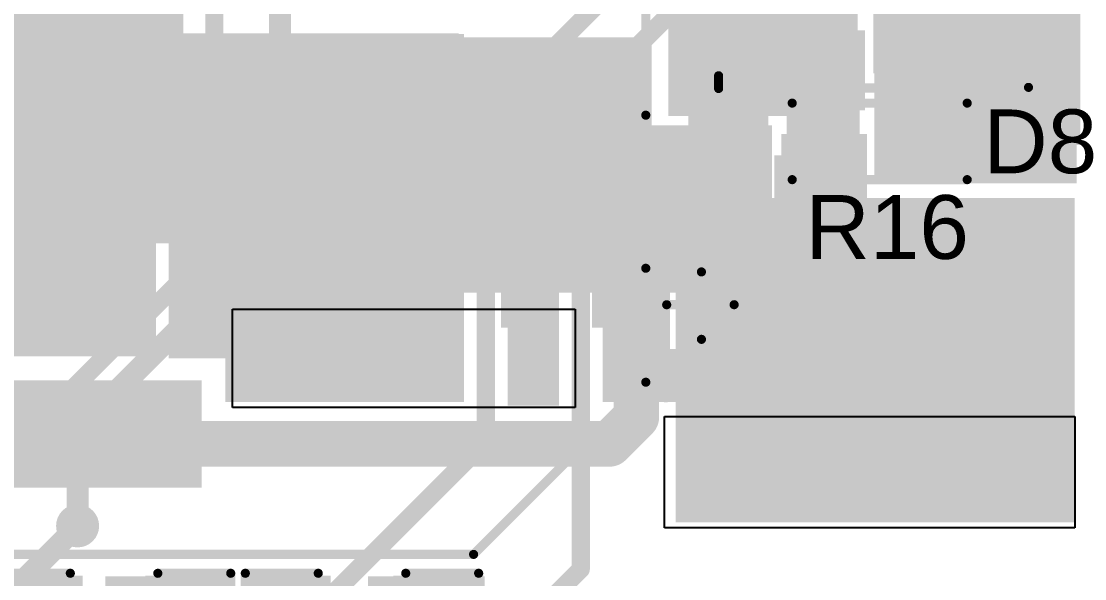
# Model space of a CAD drawing. Header units: millimetres. Extents: x -1.41 to 1.41, y -0.13 to 2.68.
# Drawn here: x 0.469 to 1.052, y 0.993 to 1.299 of the extents above; entities that cross this region are included whole.
import ezdxf

# ---------------------------------------------------------------- set-up
doc = ezdxf.new("R2010")
doc.units = ezdxf.units.MM
doc.header["$MEASUREMENT"] = 0
for name, color, linetype in [('BottomLayer', 5, 'Continuous'), ('BottomPaste', 16, 'Continuous'), ('BottomSolder', 6, 'Continuous'), ('Mechanical2', 216, 'Continuous'), ('TopLayer', 1, 'Continuous'), ('TopOverlay', 2, 'Continuous'), ('TopPaste', 8, 'Continuous'), ('TopSolder', 216, 'Continuous'), ('ViaHoleLayer', 16, 'Continuous')]:
    doc.layers.add(name, color=color, linetype=linetype)
doc.styles.add('Arial', font='', dxfattribs={"height": 0.2})
doc.styles.get('Arial').set_extended_font_data('Arial')

# ---------------------------------------------------------------- blocks, each defined once
blk = doc.blocks.new('RES0603_B_33')
at = {"layer": 'BottomLayer'}
for points in [[(-0.045, -0.0175), (-0.045, 0.0175), (-0.015, 0.0175), (-0.015, -0.0175)], [(0.015, -0.0175), (0.015, 0.0175), (0.045, 0.0175), (0.045, -0.0175)]]:
    blk.add_hatch(color=5, dxfattribs=at).paths.add_polyline_path(points)
at = {"layer": 'BottomPaste'}
for points in [[(-0.045, -0.0175), (-0.045, 0.0175), (-0.015, 0.0175), (-0.015, -0.0175)], [(0.015, -0.0175), (0.015, 0.0175), (0.045, 0.0175), (0.045, -0.0175)]]:
    blk.add_hatch(color=16, dxfattribs=at).paths.add_polyline_path(points)
at = {"layer": 'BottomSolder'}
for points in [[(-0.049, -0.0215), (-0.049, 0.0215), (-0.011, 0.0215), (-0.011, -0.0215)], [(0.011, -0.0215), (0.011, 0.0215), (0.049, 0.0215), (0.049, -0.0215)]]:
    blk.add_hatch(color=6, dxfattribs=at).paths.add_polyline_path(points)
blk = doc.blocks.new('RES0603_34')
at = {"layer": 'TopLayer'}
for points in [[(-0.015, 0.0175), (-0.015, -0.0175), (-0.045, -0.0175), (-0.045, 0.0175)], [(0.045, 0.0175), (0.045, -0.0175), (0.015, -0.0175), (0.015, 0.0175)]]:
    blk.add_hatch(color=1, dxfattribs=at).paths.add_polyline_path(points)
at = {"layer": 'TopPaste'}
for points in [[(-0.015, 0.0175), (-0.015, -0.0175), (-0.045, -0.0175), (-0.045, 0.0175)], [(0.045, 0.0175), (0.045, -0.0175), (0.015, -0.0175), (0.015, 0.0175)]]:
    blk.add_hatch(color=8, dxfattribs=at).paths.add_polyline_path(points)
at = {"layer": 'TopSolder'}
for points in [[(-0.011, 0.0215), (-0.011, -0.0215), (-0.049, -0.0215), (-0.049, 0.0215)], [(0.049, 0.0215), (0.049, -0.0215), (0.011, -0.0215), (0.011, 0.0215)]]:
    blk.add_hatch(color=216, dxfattribs=at).paths.add_polyline_path(points)
at = {"layer": 'TopOverlay', "const_width": 0.005}
for points in [[(-0.048, 0.021), (0.048, 0.021)], [(-0.048, -0.021), (-0.048, 0.021)], [(0.048, -0.021), (0.048, 0.021)], [(-0.048, -0.021), (0.048, -0.021)]]:
    blk.add_lwpolyline(points, dxfattribs=at)
at = {"layer": 'TopOverlay', "const_width": 0.0025}
for points in [[(-0.04925, 0.021, 1), (-0.04675, 0.021, 1)], [(-0.04925, 0.021, 1), (-0.04675, 0.021, 1)], [(0.04675, 0.021, 1), (0.04925, 0.021, 1)], [(0.04675, 0.021, 1), (0.04925, 0.021, 1)], [(-0.04925, -0.021, 1), (-0.04675, -0.021, 1)], [(-0.04925, -0.021, 1), (-0.04675, -0.021, 1)], [(0.04675, -0.021, 1), (0.04925, -0.021, 1)], [(0.04675, -0.021, 1), (0.04925, -0.021, 1)]]:
    blk.add_lwpolyline(points, format="xyb", close=True, dxfattribs=at)
blk = doc.blocks.new('AO4882_MS_B_39')
at = {"layer": 'BottomLayer'}
for points in [[(-0.14567, 0.08681), (-0.05906, 0.08681), (-0.05906, 0.06319), (-0.14567, 0.06319)], [(0.05906, 0.08681), (0.14567, 0.08681), (0.14567, 0.06319), (0.05906, 0.06319)], [(-0.14567, 0.03681), (-0.05906, 0.03681), (-0.05906, 0.01319), (-0.14567, 0.01319)], [(0.05906, 0.03681), (0.14567, 0.03681), (0.14567, 0.01319), (0.05906, 0.01319)], [(-0.14567, -0.01319), (-0.05906, -0.01319), (-0.05906, -0.03681), (-0.14567, -0.03681)], [(0.05906, -0.01319), (0.14567, -0.01319), (0.14567, -0.03681), (0.05906, -0.03681)], [(-0.14567, -0.06319), (-0.05906, -0.06319), (-0.05906, -0.08681), (-0.14567, -0.08681)], [(0.05906, -0.06319), (0.14567, -0.06319), (0.14567, -0.08681), (0.05906, -0.08681)]]:
    blk.add_hatch(color=5, dxfattribs=at).paths.add_polyline_path(points)
at = {"layer": 'BottomPaste'}
for points in [[(-0.14567, 0.08681), (-0.05906, 0.08681), (-0.05906, 0.06319), (-0.14567, 0.06319)], [(0.05906, 0.08681), (0.14567, 0.08681), (0.14567, 0.06319), (0.05906, 0.06319)], [(-0.14567, 0.03681), (-0.05906, 0.03681), (-0.05906, 0.01319), (-0.14567, 0.01319)], [(0.05906, 0.03681), (0.14567, 0.03681), (0.14567, 0.01319), (0.05906, 0.01319)], [(-0.14567, -0.01319), (-0.05906, -0.01319), (-0.05906, -0.03681), (-0.14567, -0.03681)], [(0.05906, -0.01319), (0.14567, -0.01319), (0.14567, -0.03681), (0.05906, -0.03681)], [(-0.14567, -0.06319), (-0.05906, -0.06319), (-0.05906, -0.08681), (-0.14567, -0.08681)], [(0.05906, -0.06319), (0.14567, -0.06319), (0.14567, -0.08681), (0.05906, -0.08681)]]:
    blk.add_hatch(color=16, dxfattribs=at).paths.add_polyline_path(points)
at = {"layer": 'BottomSolder'}
for points in [[(-0.14967, 0.09081), (-0.05506, 0.09081), (-0.05506, 0.05919), (-0.14967, 0.05919)], [(0.05506, 0.09081), (0.14967, 0.09081), (0.14967, 0.05919), (0.05506, 0.05919)], [(-0.14967, 0.04081), (-0.05506, 0.04081), (-0.05506, 0.00919), (-0.14967, 0.00919)], [(0.05506, 0.04081), (0.14967, 0.04081), (0.14967, 0.00919), (0.05506, 0.00919)], [(-0.14967, -0.00919), (-0.05506, -0.00919), (-0.05506, -0.04081), (-0.14967, -0.04081)], [(0.05506, -0.00919), (0.14967, -0.00919), (0.14967, -0.04081), (0.05506, -0.04081)], [(-0.14967, -0.05919), (-0.05506, -0.05919), (-0.05506, -0.09081), (-0.14967, -0.09081)], [(0.05506, -0.05919), (0.14967, -0.05919), (0.14967, -0.09081), (0.05506, -0.09081)]]:
    blk.add_hatch(color=6, dxfattribs=at).paths.add_polyline_path(points)
blk = doc.blocks.new('CRS01_TE85L_Q_M__B_45')
at = {"layer": 'BottomLayer'}
for points in [[(-0.07874, 0.02362), (-0.0315, 0.02362), (-0.0315, -0.02362), (-0.07874, -0.02362)], [(0.0315, 0.02362), (0.07874, 0.02362), (0.07874, -0.02362), (0.0315, -0.02362)]]:
    blk.add_hatch(color=5, dxfattribs=at).paths.add_polyline_path(points)
at = {"layer": 'BottomPaste'}
for points in [[(-0.07874, 0.02362), (-0.0315, 0.02362), (-0.0315, -0.02362), (-0.07874, -0.02362)], [(0.0315, 0.02362), (0.07874, 0.02362), (0.07874, -0.02362), (0.0315, -0.02362)]]:
    blk.add_hatch(color=16, dxfattribs=at).paths.add_polyline_path(points)
at = {"layer": 'BottomSolder'}
for points in [[(-0.08274, 0.02762), (-0.0275, 0.02762), (-0.0275, -0.02762), (-0.08274, -0.02762)], [(0.0275, 0.02762), (0.08274, 0.02762), (0.08274, -0.02762), (0.0275, -0.02762)]]:
    blk.add_hatch(color=6, dxfattribs=at).paths.add_polyline_path(points)
blk = doc.blocks.new('CRS01_TE85L_Q_M__B_47')
at = {"layer": 'BottomLayer'}
for points in [[(-0.07874, 0.02362), (-0.0315, 0.02362), (-0.0315, -0.02362), (-0.07874, -0.02362)], [(0.0315, 0.02362), (0.07874, 0.02362), (0.07874, -0.02362), (0.0315, -0.02362)]]:
    blk.add_hatch(color=5, dxfattribs=at).paths.add_polyline_path(points)
at = {"layer": 'BottomPaste'}
for points in [[(-0.07874, 0.02362), (-0.0315, 0.02362), (-0.0315, -0.02362), (-0.07874, -0.02362)], [(0.0315, 0.02362), (0.07874, 0.02362), (0.07874, -0.02362), (0.0315, -0.02362)]]:
    blk.add_hatch(color=16, dxfattribs=at).paths.add_polyline_path(points)
at = {"layer": 'BottomSolder'}
for points in [[(-0.08274, 0.02762), (-0.0275, 0.02762), (-0.0275, -0.02762), (-0.08274, -0.02762)], [(0.0275, 0.02762), (0.08274, 0.02762), (0.08274, -0.02762), (0.0275, -0.02762)]]:
    blk.add_hatch(color=6, dxfattribs=at).paths.add_polyline_path(points)
blk = doc.blocks.new('CRS01_TE85L_Q_M__48')
at = {"layer": 'TopLayer'}
for points in [[(-0.07874, 0.02362), (-0.0315, 0.02362), (-0.0315, -0.02362), (-0.07874, -0.02362)], [(0.0315, 0.02362), (0.07874, 0.02362), (0.07874, -0.02362), (0.0315, -0.02362)]]:
    blk.add_hatch(color=1, dxfattribs=at).paths.add_polyline_path(points)
at = {"layer": 'TopOverlay'}
for points in [[(-0.11561, -0.038), (-0.08061, -0.038), (-0.08061, 0.038), (-0.11561, 0.038)], [(-0.08561, 0.025), (-0.058, 0.025), (-0.058, 0.03638), (-0.08561, 0.03638)], [(-0.08561, -0.03638), (-0.058, -0.03638), (-0.058, -0.025), (-0.08561, -0.025)]]:
    blk.add_hatch(color=2, dxfattribs=at).paths.add_polyline_path(points)
at = {"layer": 'TopPaste'}
for points in [[(-0.07874, 0.02362), (-0.0315, 0.02362), (-0.0315, -0.02362), (-0.07874, -0.02362)], [(0.0315, 0.02362), (0.07874, 0.02362), (0.07874, -0.02362), (0.0315, -0.02362)]]:
    blk.add_hatch(color=8, dxfattribs=at).paths.add_polyline_path(points)
at = {"layer": 'TopSolder'}
for points in [[(-0.08274, 0.02762), (-0.0275, 0.02762), (-0.0275, -0.02762), (-0.08274, -0.02762)], [(0.0275, 0.02762), (0.08274, 0.02762), (0.08274, -0.02762), (0.0275, -0.02762)]]:
    blk.add_hatch(color=216, dxfattribs=at).paths.add_polyline_path(points)
at = {"layer": 'TopOverlay', "const_width": 0.005}
for points in [[(0.05739, 0.036), (-0.11261, 0.03538)], [(0.05739, 0.036), (0.05739, 0.029)], [(0.05739, -0.029), (0.05739, -0.036)], [(0.05739, -0.036), (-0.11261, -0.03538)]]:
    blk.add_lwpolyline(points, dxfattribs=at)
at = {"layer": 'TopOverlay', "const_width": 0.0025}
for points in [[(-0.11386, 0.03538, 1), (-0.11136, 0.03538, 1)], [(0.05614, 0.036, 1), (0.05864, 0.036, 1)], [(0.05614, 0.036, 1), (0.05864, 0.036, 1)], [(0.05614, 0.029, 1), (0.05864, 0.029, 1)], [(0.05614, -0.029, 1), (0.05864, -0.029, 1)], [(-0.11386, -0.03538, 1), (-0.11136, -0.03538, 1)], [(0.05614, -0.036, 1), (0.05864, -0.036, 1)], [(0.05614, -0.036, 1), (0.05864, -0.036, 1)]]:
    blk.add_lwpolyline(points, format="xyb", close=True, dxfattribs=at)
blk = doc.blocks.new('CAP0805_59')
at = {"layer": 'TopLayer'}
for points in [[(-0.06, 0.03), (-0.02, 0.03), (-0.02, -0.03), (-0.06, -0.03)], [(0.02, 0.03), (0.06, 0.03), (0.06, -0.03), (0.02, -0.03)]]:
    blk.add_hatch(color=1, dxfattribs=at).paths.add_polyline_path(points)
at = {"layer": 'TopPaste'}
for points in [[(-0.06, 0.03), (-0.02, 0.03), (-0.02, -0.03), (-0.06, -0.03)], [(0.02, 0.03), (0.06, 0.03), (0.06, -0.03), (0.02, -0.03)]]:
    blk.add_hatch(color=8, dxfattribs=at).paths.add_polyline_path(points)
at = {"layer": 'TopSolder'}
for points in [[(-0.06276, 0.03276), (-0.01724, 0.03276), (-0.01724, -0.03276), (-0.06276, -0.03276)], [(0.01724, 0.03276), (0.06276, 0.03276), (0.06276, -0.03276), (0.01724, -0.03276)]]:
    blk.add_hatch(color=216, dxfattribs=at).paths.add_polyline_path(points)
at = {"layer": 'TopOverlay', "const_width": 0.005}
for points in [[(-0.064, -0.034), (-0.064, 0.034)], [(-0.064, 0.034), (-0.024, 0.034)], [(0.024, 0.034), (0.064, 0.034)], [(0.064, -0.034), (0.064, 0.034)], [(-0.064, -0.034), (-0.024, -0.034)], [(0.024, -0.034), (0.064, -0.034)]]:
    blk.add_lwpolyline(points, dxfattribs=at)
at = {"layer": 'TopOverlay', "const_width": 0.0025}
for points in [[(-0.06525, 0.034, 1), (-0.06275, 0.034, 1)], [(-0.06525, 0.034, 1), (-0.06275, 0.034, 1)], [(-0.02525, 0.034, 1), (-0.02275, 0.034, 1)], [(0.02275, 0.034, 1), (0.02525, 0.034, 1)], [(0.06275, 0.034, 1), (0.06525, 0.034, 1)], [(0.06275, 0.034, 1), (0.06525, 0.034, 1)], [(-0.06525, -0.034, 1), (-0.06275, -0.034, 1)], [(-0.06525, -0.034, 1), (-0.06275, -0.034, 1)], [(-0.02525, -0.034, 1), (-0.02275, -0.034, 1)], [(0.02275, -0.034, 1), (0.02525, -0.034, 1)], [(0.06275, -0.034, 1), (0.06525, -0.034, 1)], [(0.06275, -0.034, 1), (0.06525, -0.034, 1)]]:
    blk.add_lwpolyline(points, format="xyb", close=True, dxfattribs=at)
blk = doc.blocks.new('CAP0805_62')
at = {"layer": 'TopLayer'}
for points in [[(-0.06, 0.03), (-0.02, 0.03), (-0.02, -0.03), (-0.06, -0.03)], [(0.02, 0.03), (0.06, 0.03), (0.06, -0.03), (0.02, -0.03)]]:
    blk.add_hatch(color=1, dxfattribs=at).paths.add_polyline_path(points)
at = {"layer": 'TopPaste'}
for points in [[(-0.06, 0.03), (-0.02, 0.03), (-0.02, -0.03), (-0.06, -0.03)], [(0.02, 0.03), (0.06, 0.03), (0.06, -0.03), (0.02, -0.03)]]:
    blk.add_hatch(color=8, dxfattribs=at).paths.add_polyline_path(points)
at = {"layer": 'TopSolder'}
for points in [[(-0.06276, 0.03276), (-0.01724, 0.03276), (-0.01724, -0.03276), (-0.06276, -0.03276)], [(0.01724, 0.03276), (0.06276, 0.03276), (0.06276, -0.03276), (0.01724, -0.03276)]]:
    blk.add_hatch(color=216, dxfattribs=at).paths.add_polyline_path(points)
at = {"layer": 'TopOverlay', "const_width": 0.005}
for points in [[(-0.064, 0.034), (-0.064, -0.034)], [(-0.024, 0.034), (-0.064, 0.034)], [(0.064, 0.034), (0.024, 0.034)], [(0.064, 0.034), (0.064, -0.034)], [(-0.024, -0.034), (-0.064, -0.034)], [(0.064, -0.034), (0.024, -0.034)]]:
    blk.add_lwpolyline(points, dxfattribs=at)
at = {"layer": 'TopOverlay', "const_width": 0.0025}
for points in [[(-0.06525, 0.034, 1), (-0.06275, 0.034, 1)], [(-0.06525, 0.034, 1), (-0.06275, 0.034, 1)], [(-0.02525, 0.034, 1), (-0.02275, 0.034, 1)], [(0.02275, 0.034, 1), (0.02525, 0.034, 1)], [(0.06275, 0.034, 1), (0.06525, 0.034, 1)], [(0.06275, 0.034, 1), (0.06525, 0.034, 1)], [(-0.06525, -0.034, 1), (-0.06275, -0.034, 1)], [(-0.06525, -0.034, 1), (-0.06275, -0.034, 1)], [(-0.02525, -0.034, 1), (-0.02275, -0.034, 1)], [(0.02275, -0.034, 1), (0.02525, -0.034, 1)], [(0.06275, -0.034, 1), (0.06525, -0.034, 1)], [(0.06275, -0.034, 1), (0.06525, -0.034, 1)]]:
    blk.add_lwpolyline(points, format="xyb", close=True, dxfattribs=at)
blk = doc.blocks.new('VKME1451J221MV_95')
at = {"layer": 'TopLayer'}
for points in [[(-0.08858, -0.03248), (-0.26574, -0.03248), (-0.26574, 0.03248), (-0.08858, 0.03248)], [(0.26574, -0.03248), (0.08858, -0.03248), (0.08858, 0.03248), (0.26574, 0.03248)]]:
    blk.add_hatch(color=1, dxfattribs=at).paths.add_polyline_path(points)
at = {"layer": 'TopPaste'}
for points in [[(-0.08858, -0.03248), (-0.26574, -0.03248), (-0.26574, 0.03248), (-0.08858, 0.03248)], [(0.26574, -0.03248), (0.08858, -0.03248), (0.08858, 0.03248), (0.26574, 0.03248)]]:
    blk.add_hatch(color=8, dxfattribs=at).paths.add_polyline_path(points)
at = {"layer": 'TopSolder'}
for points in [[(-0.08458, -0.03648), (-0.26974, -0.03648), (-0.26974, 0.03648), (-0.08458, 0.03648)], [(0.26974, -0.03648), (0.08458, -0.03648), (0.08458, 0.03648), (0.26974, 0.03648)]]:
    blk.add_hatch(color=216, dxfattribs=at).paths.add_polyline_path(points)
at = {"layer": 'TopOverlay', "const_width": 0.005}
for points in [[(0.20056, 0.042), (0.20056, 0.10453)], [(0.20056, -0.10453), (0.20056, -0.042)], [(0.23109, -0.081), (0.23109, -0.044)], [(0.21202, -0.062), (0.24902, -0.062)], [(0.10609, -0.199), (0.20056, -0.10453)], [(-0.20126, -0.199), (0.10609, -0.199)]]:
    blk.add_lwpolyline(points, dxfattribs=at)
at = {"layer": 'TopOverlay', "const_width": 0.0025}
for points in [[(0.19931, 0.042, 1), (0.20181, 0.042, 1)], [(0.19931, -0.042, 1), (0.20181, -0.042, 1)], [(0.22984, -0.044, 1), (0.23234, -0.044, 1)], [(0.21077, -0.062, 1), (0.21327, -0.062, 1)], [(0.24777, -0.062, 1), (0.25027, -0.062, 1)], [(0.22984, -0.081, 1), (0.23234, -0.081, 1)], [(0.19931, -0.10453, 1), (0.20181, -0.10453, 1)], [(0.19931, -0.10453, 1), (0.20181, -0.10453, 1)], [(0.10484, -0.199, 1), (0.10734, -0.199, 1)], [(0.10484, -0.199, 1), (0.10734, -0.199, 1)]]:
    blk.add_lwpolyline(points, format="xyb", close=True, dxfattribs=at)

msp = doc.modelspace()

# ---------------------------------------------------------------- hatches: boundary and pattern name
at = {"layer": 'BottomLayer'}
for points in [[(0.967, 1.231), (1.05002, 1.231), (1.05002, 1.328), (0.967, 1.328)], [(0.41, 1.115), (0.543, 1.115), (0.543, 1.29237), (0.41, 1.29237)], [(0.55, 1.114), (0.709, 1.114), (0.709, 1.29237), (0.55, 1.29237)], [(0.581, 1.09), (0.712, 1.09), (0.712, 1.292), (0.581, 1.292)], [(0.932, 1.25), (0.932, 1.294), (0.835, 1.294), (0.835, 1.25)], [(0.835, 1.12643), (0.879, 1.12643), (0.879, 1.288), (0.835, 1.288)], [(0.736, 1.088), (0.764, 1.088), (0.764, 1.241), (0.736, 1.241)], [(0.788, 1.09), (0.825, 1.09), (0.825, 1.241), (0.788, 1.241)], [(0.886, 1.09), (0.933, 1.09), (0.933, 1.237), (0.886, 1.237)], [(0.933, 1.09), (0.933, 1.119), (0.795, 1.119), (0.795, 1.09)], [(0.944, 1.07), (1.047, 1.07), (1.047, 1.119), (0.944, 1.119)], [(0.295, 1.043), (0.568, 1.043), (0.568, 1.10179), (0.295, 1.10179)]]:
    msp.add_hatch(color=5, dxfattribs=at).paths.add_polyline_path(points)
h = msp.add_hatch(color=5, dxfattribs=at)
edge = h.paths.add_edge_path()
edge.add_arc((1.03402, 1.287), 0.01181, 0, 360)
h = msp.add_hatch(color=5, dxfattribs=at)
edge = h.paths.add_edge_path()
edge.add_arc((0.891, 1.268), 0.01181, 0, 360)
h = msp.add_hatch(color=5, dxfattribs=at)
edge = h.paths.add_edge_path()
edge.add_arc((0.916, 1.268), 0.01181, 0, 360)
h = msp.add_hatch(color=5, dxfattribs=at)
edge = h.paths.add_edge_path()
edge.add_arc((1.03402, 1.262), 0.01181, 0, 360)
h = msp.add_hatch(color=5, dxfattribs=at)
edge = h.paths.add_edge_path()
edge.add_arc((0.59774, 1.12866), 0.01181, 0, 360)
h = msp.add_hatch(color=5, dxfattribs=at)
edge = h.paths.add_edge_path()
edge.add_arc((0.62274, 1.12866), 0.01181, 0, 360)
h = msp.add_hatch(color=5, dxfattribs=at)
edge = h.paths.add_edge_path()
edge.add_arc((0.64774, 1.12866), 0.01181, 0, 360)
h = msp.add_hatch(color=5, dxfattribs=at)
edge = h.paths.add_edge_path()
edge.add_arc((0.67274, 1.12866), 0.01181, 0, 360)
h = msp.add_hatch(color=5, dxfattribs=at)
edge = h.paths.add_edge_path()
edge.add_arc((0.69774, 1.12866), 0.01181, 0, 360)
h = msp.add_hatch(color=5, dxfattribs=at)
edge = h.paths.add_edge_path()
edge.add_arc((0.751, 1.12866), 0.01181, 0, 360)
h = msp.add_hatch(color=5, dxfattribs=at)
edge = h.paths.add_edge_path()
edge.add_arc((0.59774, 1.102), 0.01181, 0, 360)
h = msp.add_hatch(color=5, dxfattribs=at)
edge = h.paths.add_edge_path()
edge.add_arc((0.62274, 1.102), 0.01181, 0, 360)
h = msp.add_hatch(color=5, dxfattribs=at)
edge = h.paths.add_edge_path()
edge.add_arc((0.648, 1.102), 0.01181, 0, 360)
h = msp.add_hatch(color=5, dxfattribs=at)
edge = h.paths.add_edge_path()
edge.add_arc((0.67274, 1.102), 0.01181, 0, 360)
h = msp.add_hatch(color=5, dxfattribs=at)
edge = h.paths.add_edge_path()
edge.add_arc((0.69774, 1.102), 0.01181, 0, 360)
h = msp.add_hatch(color=5, dxfattribs=at)
edge = h.paths.add_edge_path()
edge.add_arc((0.751, 1.102), 0.01181, 0, 360)
h = msp.add_hatch(color=5, dxfattribs=at)
edge = h.paths.add_edge_path()
edge.add_arc((0.8065, 1.102), 0.01181, 0, 360)
h = msp.add_hatch(color=5, dxfattribs=at)
edge = h.paths.add_edge_path()
edge.add_arc((0.953, 1.097), 0.01181, 0, 360)
h = msp.add_hatch(color=5, dxfattribs=at)
edge = h.paths.add_edge_path()
edge.add_arc((0.98, 1.097), 0.01181, 0, 360)
h = msp.add_hatch(color=5, dxfattribs=at)
edge = h.paths.add_edge_path()
edge.add_arc((1.007, 1.097), 0.01181, 0, 360)
h = msp.add_hatch(color=5, dxfattribs=at)
edge = h.paths.add_edge_path()
edge.add_arc((1.034, 1.097), 0.01181, 0, 360)
h = msp.add_hatch(color=5, dxfattribs=at)
edge = h.paths.add_edge_path()
edge.add_arc((0.845, 1.07), 0.01181, 0, 360)
h = msp.add_hatch(color=5, dxfattribs=at)
edge = h.paths.add_edge_path()
edge.add_arc((0.872, 1.07), 0.01181, 0, 360)
h = msp.add_hatch(color=5, dxfattribs=at)
edge = h.paths.add_edge_path()
edge.add_arc((0.899, 1.07), 0.01181, 0, 360)
h = msp.add_hatch(color=5, dxfattribs=at)
edge = h.paths.add_edge_path()
edge.add_arc((0.926, 1.07), 0.01181, 0, 360)
h = msp.add_hatch(color=5, dxfattribs=at)
edge = h.paths.add_edge_path()
edge.add_arc((0.953, 1.07), 0.01181, 0, 360)
h = msp.add_hatch(color=5, dxfattribs=at)
edge = h.paths.add_edge_path()
edge.add_arc((0.98, 1.07), 0.01181, 0, 360)
h = msp.add_hatch(color=5, dxfattribs=at)
edge = h.paths.add_edge_path()
edge.add_arc((1.007, 1.07), 0.01181, 0, 360)
h = msp.add_hatch(color=5, dxfattribs=at)
edge = h.paths.add_edge_path()
edge.add_arc((1.034, 1.07), 0.01181, 0, 360)
h = msp.add_hatch(color=5, dxfattribs=at)
edge = h.paths.add_edge_path()
edge.add_arc((0.551, 1.067), 0.01181, 0, 360)
h = msp.add_hatch(color=5, dxfattribs=at)
edge = h.paths.add_edge_path()
edge.add_arc((0.845, 1.043), 0.01181, 0, 360)
h = msp.add_hatch(color=5, dxfattribs=at)
edge = h.paths.add_edge_path()
edge.add_arc((0.872, 1.043), 0.01181, 0, 360)
h = msp.add_hatch(color=5, dxfattribs=at)
edge = h.paths.add_edge_path()
edge.add_arc((0.899, 1.043), 0.01181, 0, 360)
h = msp.add_hatch(color=5, dxfattribs=at)
edge = h.paths.add_edge_path()
edge.add_arc((0.926, 1.043), 0.01181, 0, 360)
h = msp.add_hatch(color=5, dxfattribs=at)
edge = h.paths.add_edge_path()
edge.add_arc((0.953, 1.043), 0.01181, 0, 360)
h = msp.add_hatch(color=5, dxfattribs=at)
edge = h.paths.add_edge_path()
edge.add_arc((0.98, 1.043), 0.01181, 0, 360)
h = msp.add_hatch(color=5, dxfattribs=at)
edge = h.paths.add_edge_path()
edge.add_arc((1.007, 1.043), 0.01181, 0, 360)
h = msp.add_hatch(color=5, dxfattribs=at)
edge = h.paths.add_edge_path()
edge.add_arc((1.034, 1.043), 0.01181, 0, 360)
h = msp.add_hatch(color=5, dxfattribs=at)
edge = h.paths.add_edge_path()
edge.add_arc((0.5, 1.022), 0.01181, 0, 360)
at = {"layer": 'BottomSolder'}
h = msp.add_hatch(color=6, dxfattribs=at)
edge = h.paths.add_edge_path()
edge.add_arc((1.03402, 1.287), 0.00591, 0, 360)
h = msp.add_hatch(color=6, dxfattribs=at)
edge = h.paths.add_edge_path()
edge.add_arc((0.891, 1.268), 0.00591, 0, 360)
h = msp.add_hatch(color=6, dxfattribs=at)
edge = h.paths.add_edge_path()
edge.add_arc((0.916, 1.268), 0.00591, 0, 360)
h = msp.add_hatch(color=6, dxfattribs=at)
edge = h.paths.add_edge_path()
edge.add_arc((1.03402, 1.262), 0.00591, 0, 360)
h = msp.add_hatch(color=6, dxfattribs=at)
edge = h.paths.add_edge_path()
edge.add_arc((0.59774, 1.12866), 0.00591, 0, 360)
h = msp.add_hatch(color=6, dxfattribs=at)
edge = h.paths.add_edge_path()
edge.add_arc((0.62274, 1.12866), 0.00591, 0, 360)
h = msp.add_hatch(color=6, dxfattribs=at)
edge = h.paths.add_edge_path()
edge.add_arc((0.64774, 1.12866), 0.00591, 0, 360)
h = msp.add_hatch(color=6, dxfattribs=at)
edge = h.paths.add_edge_path()
edge.add_arc((0.67274, 1.12866), 0.00591, 0, 360)
h = msp.add_hatch(color=6, dxfattribs=at)
edge = h.paths.add_edge_path()
edge.add_arc((0.69774, 1.12866), 0.00591, 0, 360)
h = msp.add_hatch(color=6, dxfattribs=at)
edge = h.paths.add_edge_path()
edge.add_arc((0.751, 1.12866), 0.00591, 0, 360)
h = msp.add_hatch(color=6, dxfattribs=at)
edge = h.paths.add_edge_path()
edge.add_arc((0.59774, 1.102), 0.00591, 0, 360)
h = msp.add_hatch(color=6, dxfattribs=at)
edge = h.paths.add_edge_path()
edge.add_arc((0.62274, 1.102), 0.00591, 0, 360)
h = msp.add_hatch(color=6, dxfattribs=at)
edge = h.paths.add_edge_path()
edge.add_arc((0.648, 1.102), 0.00591, 0, 360)
h = msp.add_hatch(color=6, dxfattribs=at)
edge = h.paths.add_edge_path()
edge.add_arc((0.67274, 1.102), 0.00591, 0, 360)
h = msp.add_hatch(color=6, dxfattribs=at)
edge = h.paths.add_edge_path()
edge.add_arc((0.69774, 1.102), 0.00591, 0, 360)
h = msp.add_hatch(color=6, dxfattribs=at)
edge = h.paths.add_edge_path()
edge.add_arc((0.751, 1.102), 0.00591, 0, 360)
h = msp.add_hatch(color=6, dxfattribs=at)
edge = h.paths.add_edge_path()
edge.add_arc((0.8065, 1.102), 0.00591, 0, 360)
h = msp.add_hatch(color=6, dxfattribs=at)
edge = h.paths.add_edge_path()
edge.add_arc((0.953, 1.097), 0.00591, 0, 360)
h = msp.add_hatch(color=6, dxfattribs=at)
edge = h.paths.add_edge_path()
edge.add_arc((0.98, 1.097), 0.00591, 0, 360)
h = msp.add_hatch(color=6, dxfattribs=at)
edge = h.paths.add_edge_path()
edge.add_arc((1.007, 1.097), 0.00591, 0, 360)
h = msp.add_hatch(color=6, dxfattribs=at)
edge = h.paths.add_edge_path()
edge.add_arc((1.034, 1.097), 0.00591, 0, 360)
h = msp.add_hatch(color=6, dxfattribs=at)
edge = h.paths.add_edge_path()
edge.add_arc((0.845, 1.07), 0.00591, 0, 360)
h = msp.add_hatch(color=6, dxfattribs=at)
edge = h.paths.add_edge_path()
edge.add_arc((0.872, 1.07), 0.00591, 0, 360)
h = msp.add_hatch(color=6, dxfattribs=at)
edge = h.paths.add_edge_path()
edge.add_arc((0.899, 1.07), 0.00591, 0, 360)
h = msp.add_hatch(color=6, dxfattribs=at)
edge = h.paths.add_edge_path()
edge.add_arc((0.926, 1.07), 0.00591, 0, 360)
h = msp.add_hatch(color=6, dxfattribs=at)
edge = h.paths.add_edge_path()
edge.add_arc((0.953, 1.07), 0.00591, 0, 360)
h = msp.add_hatch(color=6, dxfattribs=at)
edge = h.paths.add_edge_path()
edge.add_arc((0.98, 1.07), 0.00591, 0, 360)
h = msp.add_hatch(color=6, dxfattribs=at)
edge = h.paths.add_edge_path()
edge.add_arc((1.007, 1.07), 0.00591, 0, 360)
h = msp.add_hatch(color=6, dxfattribs=at)
edge = h.paths.add_edge_path()
edge.add_arc((1.034, 1.07), 0.00591, 0, 360)
h = msp.add_hatch(color=6, dxfattribs=at)
edge = h.paths.add_edge_path()
edge.add_arc((0.551, 1.067), 0.00591, 0, 360)
h = msp.add_hatch(color=6, dxfattribs=at)
edge = h.paths.add_edge_path()
edge.add_arc((0.845, 1.043), 0.00591, 0, 360)
h = msp.add_hatch(color=6, dxfattribs=at)
edge = h.paths.add_edge_path()
edge.add_arc((0.872, 1.043), 0.00591, 0, 360)
h = msp.add_hatch(color=6, dxfattribs=at)
edge = h.paths.add_edge_path()
edge.add_arc((0.899, 1.043), 0.00591, 0, 360)
h = msp.add_hatch(color=6, dxfattribs=at)
edge = h.paths.add_edge_path()
edge.add_arc((0.926, 1.043), 0.00591, 0, 360)
h = msp.add_hatch(color=6, dxfattribs=at)
edge = h.paths.add_edge_path()
edge.add_arc((0.953, 1.043), 0.00591, 0, 360)
h = msp.add_hatch(color=6, dxfattribs=at)
edge = h.paths.add_edge_path()
edge.add_arc((0.98, 1.043), 0.00591, 0, 360)
h = msp.add_hatch(color=6, dxfattribs=at)
edge = h.paths.add_edge_path()
edge.add_arc((1.007, 1.043), 0.00591, 0, 360)
h = msp.add_hatch(color=6, dxfattribs=at)
edge = h.paths.add_edge_path()
edge.add_arc((1.034, 1.043), 0.00591, 0, 360)
h = msp.add_hatch(color=6, dxfattribs=at)
edge = h.paths.add_edge_path()
edge.add_arc((0.5, 1.022), 0.00591, 0, 360)
at = {"layer": 'TopLayer'}
for points in [[(0.824, 1.326), (0.824, 1.247), (0.928, 1.247), (0.928, 1.326)], [(0.937, 1.21), (1.04802, 1.21), (1.04802, 1.326), (0.937, 1.326)], [(0.346, 1.177), (0.558, 1.177), (0.558, 1.312), (0.346, 1.312)], [(0.628, 1.29), (0.628, 1.23), (0.815, 1.23), (0.815, 1.29)], [(0.889, 1.21), (0.928, 1.21), (0.928, 1.27), (0.889, 1.27)], [(0.628, 1.15), (0.877, 1.15), (0.877, 1.24), (0.628, 1.24)], [(0.828, 1.024), (0.881, 1.024), (0.881, 1.24), (0.828, 1.24)], [(0.834, 1.202), (0.834, 1.024), (1.047, 1.024), (1.047, 1.202)], [(0.51529, 0.92637), (0.57929, 0.92637), (0.57929, 0.99437), (0.51529, 0.99437)], [(0.65929, 0.92637), (0.72329, 0.92637), (0.72329, 0.99437), (0.65929, 0.99437)]]:
    msp.add_hatch(color=1, dxfattribs=at).paths.add_polyline_path(points)
h = msp.add_hatch(color=1, dxfattribs=at)
edge = h.paths.add_edge_path()
edge.add_arc((1.03402, 1.287), 0.01181, 0, 360)
h = msp.add_hatch(color=1, dxfattribs=at)
edge = h.paths.add_edge_path()
edge.add_arc((0.891, 1.268), 0.01181, 0, 360)
h = msp.add_hatch(color=1, dxfattribs=at)
edge = h.paths.add_edge_path()
edge.add_arc((0.916, 1.268), 0.01181, 0, 360)
h = msp.add_hatch(color=1, dxfattribs=at)
edge = h.paths.add_edge_path()
edge.add_arc((1.03402, 1.262), 0.01181, 0, 360)
h = msp.add_hatch(color=1, dxfattribs=at)
edge = h.paths.add_edge_path()
edge.add_arc((0.59774, 1.12866), 0.01181, 0, 360)
h = msp.add_hatch(color=1, dxfattribs=at)
edge = h.paths.add_edge_path()
edge.add_arc((0.62274, 1.12866), 0.01181, 0, 360)
h = msp.add_hatch(color=1, dxfattribs=at)
edge = h.paths.add_edge_path()
edge.add_arc((0.64774, 1.12866), 0.01181, 0, 360)
h = msp.add_hatch(color=1, dxfattribs=at)
edge = h.paths.add_edge_path()
edge.add_arc((0.67274, 1.12866), 0.01181, 0, 360)
h = msp.add_hatch(color=1, dxfattribs=at)
edge = h.paths.add_edge_path()
edge.add_arc((0.69774, 1.12866), 0.01181, 0, 360)
h = msp.add_hatch(color=1, dxfattribs=at)
edge = h.paths.add_edge_path()
edge.add_arc((0.751, 1.12866), 0.01181, 0, 360)
h = msp.add_hatch(color=1, dxfattribs=at)
edge = h.paths.add_edge_path()
edge.add_arc((0.59774, 1.102), 0.01181, 0, 360)
h = msp.add_hatch(color=1, dxfattribs=at)
edge = h.paths.add_edge_path()
edge.add_arc((0.62274, 1.102), 0.01181, 0, 360)
h = msp.add_hatch(color=1, dxfattribs=at)
edge = h.paths.add_edge_path()
edge.add_arc((0.648, 1.102), 0.01181, 0, 360)
h = msp.add_hatch(color=1, dxfattribs=at)
edge = h.paths.add_edge_path()
edge.add_arc((0.67274, 1.102), 0.01181, 0, 360)
h = msp.add_hatch(color=1, dxfattribs=at)
edge = h.paths.add_edge_path()
edge.add_arc((0.69774, 1.102), 0.01181, 0, 360)
h = msp.add_hatch(color=1, dxfattribs=at)
edge = h.paths.add_edge_path()
edge.add_arc((0.751, 1.102), 0.01181, 0, 360)
h = msp.add_hatch(color=1, dxfattribs=at)
edge = h.paths.add_edge_path()
edge.add_arc((0.8065, 1.102), 0.01181, 0, 360)
h = msp.add_hatch(color=1, dxfattribs=at)
edge = h.paths.add_edge_path()
edge.add_arc((0.953, 1.097), 0.01181, 0, 360)
h = msp.add_hatch(color=1, dxfattribs=at)
edge = h.paths.add_edge_path()
edge.add_arc((0.98, 1.097), 0.01181, 0, 360)
h = msp.add_hatch(color=1, dxfattribs=at)
edge = h.paths.add_edge_path()
edge.add_arc((1.007, 1.097), 0.01181, 0, 360)
h = msp.add_hatch(color=1, dxfattribs=at)
edge = h.paths.add_edge_path()
edge.add_arc((1.034, 1.097), 0.01181, 0, 360)
h = msp.add_hatch(color=1, dxfattribs=at)
edge = h.paths.add_edge_path()
edge.add_arc((0.845, 1.07), 0.01181, 0, 360)
h = msp.add_hatch(color=1, dxfattribs=at)
edge = h.paths.add_edge_path()
edge.add_arc((0.872, 1.07), 0.01181, 0, 360)
h = msp.add_hatch(color=1, dxfattribs=at)
edge = h.paths.add_edge_path()
edge.add_arc((0.899, 1.07), 0.01181, 0, 360)
h = msp.add_hatch(color=1, dxfattribs=at)
edge = h.paths.add_edge_path()
edge.add_arc((0.926, 1.07), 0.01181, 0, 360)
h = msp.add_hatch(color=1, dxfattribs=at)
edge = h.paths.add_edge_path()
edge.add_arc((0.953, 1.07), 0.01181, 0, 360)
h = msp.add_hatch(color=1, dxfattribs=at)
edge = h.paths.add_edge_path()
edge.add_arc((0.98, 1.07), 0.01181, 0, 360)
h = msp.add_hatch(color=1, dxfattribs=at)
edge = h.paths.add_edge_path()
edge.add_arc((1.007, 1.07), 0.01181, 0, 360)
h = msp.add_hatch(color=1, dxfattribs=at)
edge = h.paths.add_edge_path()
edge.add_arc((1.034, 1.07), 0.01181, 0, 360)
h = msp.add_hatch(color=1, dxfattribs=at)
edge = h.paths.add_edge_path()
edge.add_arc((0.551, 1.067), 0.01181, 0, 360)
h = msp.add_hatch(color=1, dxfattribs=at)
edge = h.paths.add_edge_path()
edge.add_arc((0.845, 1.043), 0.01181, 0, 360)
h = msp.add_hatch(color=1, dxfattribs=at)
edge = h.paths.add_edge_path()
edge.add_arc((0.872, 1.043), 0.01181, 0, 360)
h = msp.add_hatch(color=1, dxfattribs=at)
edge = h.paths.add_edge_path()
edge.add_arc((0.899, 1.043), 0.01181, 0, 360)
h = msp.add_hatch(color=1, dxfattribs=at)
edge = h.paths.add_edge_path()
edge.add_arc((0.926, 1.043), 0.01181, 0, 360)
h = msp.add_hatch(color=1, dxfattribs=at)
edge = h.paths.add_edge_path()
edge.add_arc((0.953, 1.043), 0.01181, 0, 360)
h = msp.add_hatch(color=1, dxfattribs=at)
edge = h.paths.add_edge_path()
edge.add_arc((0.98, 1.043), 0.01181, 0, 360)
h = msp.add_hatch(color=1, dxfattribs=at)
edge = h.paths.add_edge_path()
edge.add_arc((1.007, 1.043), 0.01181, 0, 360)
h = msp.add_hatch(color=1, dxfattribs=at)
edge = h.paths.add_edge_path()
edge.add_arc((1.034, 1.043), 0.01181, 0, 360)
h = msp.add_hatch(color=1, dxfattribs=at)
edge = h.paths.add_edge_path()
edge.add_arc((0.5, 1.022), 0.01181, 0, 360)
at = {"layer": 'TopSolder'}
h = msp.add_hatch(color=216, dxfattribs=at)
edge = h.paths.add_edge_path()
edge.add_arc((1.03402, 1.287), 0.00591, 0, 360)
h = msp.add_hatch(color=216, dxfattribs=at)
edge = h.paths.add_edge_path()
edge.add_arc((0.891, 1.268), 0.00591, 0, 360)
h = msp.add_hatch(color=216, dxfattribs=at)
edge = h.paths.add_edge_path()
edge.add_arc((0.916, 1.268), 0.00591, 0, 360)
h = msp.add_hatch(color=216, dxfattribs=at)
edge = h.paths.add_edge_path()
edge.add_arc((1.03402, 1.262), 0.00591, 0, 360)
h = msp.add_hatch(color=216, dxfattribs=at)
edge = h.paths.add_edge_path()
edge.add_arc((0.59774, 1.12866), 0.00591, 0, 360)
h = msp.add_hatch(color=216, dxfattribs=at)
edge = h.paths.add_edge_path()
edge.add_arc((0.62274, 1.12866), 0.00591, 0, 360)
h = msp.add_hatch(color=216, dxfattribs=at)
edge = h.paths.add_edge_path()
edge.add_arc((0.64774, 1.12866), 0.00591, 0, 360)
h = msp.add_hatch(color=216, dxfattribs=at)
edge = h.paths.add_edge_path()
edge.add_arc((0.67274, 1.12866), 0.00591, 0, 360)
h = msp.add_hatch(color=216, dxfattribs=at)
edge = h.paths.add_edge_path()
edge.add_arc((0.69774, 1.12866), 0.00591, 0, 360)
h = msp.add_hatch(color=216, dxfattribs=at)
edge = h.paths.add_edge_path()
edge.add_arc((0.751, 1.12866), 0.00591, 0, 360)
h = msp.add_hatch(color=216, dxfattribs=at)
edge = h.paths.add_edge_path()
edge.add_arc((0.59774, 1.102), 0.00591, 0, 360)
h = msp.add_hatch(color=216, dxfattribs=at)
edge = h.paths.add_edge_path()
edge.add_arc((0.62274, 1.102), 0.00591, 0, 360)
h = msp.add_hatch(color=216, dxfattribs=at)
edge = h.paths.add_edge_path()
edge.add_arc((0.648, 1.102), 0.00591, 0, 360)
h = msp.add_hatch(color=216, dxfattribs=at)
edge = h.paths.add_edge_path()
edge.add_arc((0.67274, 1.102), 0.00591, 0, 360)
h = msp.add_hatch(color=216, dxfattribs=at)
edge = h.paths.add_edge_path()
edge.add_arc((0.69774, 1.102), 0.00591, 0, 360)
h = msp.add_hatch(color=216, dxfattribs=at)
edge = h.paths.add_edge_path()
edge.add_arc((0.751, 1.102), 0.00591, 0, 360)
h = msp.add_hatch(color=216, dxfattribs=at)
edge = h.paths.add_edge_path()
edge.add_arc((0.8065, 1.102), 0.00591, 0, 360)
h = msp.add_hatch(color=216, dxfattribs=at)
edge = h.paths.add_edge_path()
edge.add_arc((0.953, 1.097), 0.00591, 0, 360)
h = msp.add_hatch(color=216, dxfattribs=at)
edge = h.paths.add_edge_path()
edge.add_arc((0.98, 1.097), 0.00591, 0, 360)
h = msp.add_hatch(color=216, dxfattribs=at)
edge = h.paths.add_edge_path()
edge.add_arc((1.007, 1.097), 0.00591, 0, 360)
h = msp.add_hatch(color=216, dxfattribs=at)
edge = h.paths.add_edge_path()
edge.add_arc((1.034, 1.097), 0.00591, 0, 360)
h = msp.add_hatch(color=216, dxfattribs=at)
edge = h.paths.add_edge_path()
edge.add_arc((0.845, 1.07), 0.00591, 0, 360)
h = msp.add_hatch(color=216, dxfattribs=at)
edge = h.paths.add_edge_path()
edge.add_arc((0.872, 1.07), 0.00591, 0, 360)
h = msp.add_hatch(color=216, dxfattribs=at)
edge = h.paths.add_edge_path()
edge.add_arc((0.899, 1.07), 0.00591, 0, 360)
h = msp.add_hatch(color=216, dxfattribs=at)
edge = h.paths.add_edge_path()
edge.add_arc((0.926, 1.07), 0.00591, 0, 360)
h = msp.add_hatch(color=216, dxfattribs=at)
edge = h.paths.add_edge_path()
edge.add_arc((0.953, 1.07), 0.00591, 0, 360)
h = msp.add_hatch(color=216, dxfattribs=at)
edge = h.paths.add_edge_path()
edge.add_arc((0.98, 1.07), 0.00591, 0, 360)
h = msp.add_hatch(color=216, dxfattribs=at)
edge = h.paths.add_edge_path()
edge.add_arc((1.007, 1.07), 0.00591, 0, 360)
h = msp.add_hatch(color=216, dxfattribs=at)
edge = h.paths.add_edge_path()
edge.add_arc((1.034, 1.07), 0.00591, 0, 360)
h = msp.add_hatch(color=216, dxfattribs=at)
edge = h.paths.add_edge_path()
edge.add_arc((0.551, 1.067), 0.00591, 0, 360)
h = msp.add_hatch(color=216, dxfattribs=at)
edge = h.paths.add_edge_path()
edge.add_arc((0.845, 1.043), 0.00591, 0, 360)
h = msp.add_hatch(color=216, dxfattribs=at)
edge = h.paths.add_edge_path()
edge.add_arc((0.872, 1.043), 0.00591, 0, 360)
h = msp.add_hatch(color=216, dxfattribs=at)
edge = h.paths.add_edge_path()
edge.add_arc((0.899, 1.043), 0.00591, 0, 360)
h = msp.add_hatch(color=216, dxfattribs=at)
edge = h.paths.add_edge_path()
edge.add_arc((0.926, 1.043), 0.00591, 0, 360)
h = msp.add_hatch(color=216, dxfattribs=at)
edge = h.paths.add_edge_path()
edge.add_arc((0.953, 1.043), 0.00591, 0, 360)
h = msp.add_hatch(color=216, dxfattribs=at)
edge = h.paths.add_edge_path()
edge.add_arc((0.98, 1.043), 0.00591, 0, 360)
h = msp.add_hatch(color=216, dxfattribs=at)
edge = h.paths.add_edge_path()
edge.add_arc((1.007, 1.043), 0.00591, 0, 360)
h = msp.add_hatch(color=216, dxfattribs=at)
edge = h.paths.add_edge_path()
edge.add_arc((1.034, 1.043), 0.00591, 0, 360)
h = msp.add_hatch(color=216, dxfattribs=at)
edge = h.paths.add_edge_path()
edge.add_arc((0.5, 1.022), 0.00591, 0, 360)
at = {"layer": 'ViaHoleLayer'}
h = msp.add_hatch(color=16, dxfattribs=at)
edge = h.paths.add_edge_path()
edge.add_arc((1.03402, 1.287), 0.00591, 0, 360)
h = msp.add_hatch(color=16, dxfattribs=at)
edge = h.paths.add_edge_path()
edge.add_arc((0.891, 1.268), 0.00591, 0, 360)
h = msp.add_hatch(color=16, dxfattribs=at)
edge = h.paths.add_edge_path()
edge.add_arc((0.916, 1.268), 0.00591, 0, 360)
h = msp.add_hatch(color=16, dxfattribs=at)
edge = h.paths.add_edge_path()
edge.add_arc((1.03402, 1.262), 0.00591, 0, 360)
h = msp.add_hatch(color=16, dxfattribs=at)
edge = h.paths.add_edge_path()
edge.add_arc((0.59774, 1.12866), 0.00591, 0, 360)
h = msp.add_hatch(color=16, dxfattribs=at)
edge = h.paths.add_edge_path()
edge.add_arc((0.62274, 1.12866), 0.00591, 0, 360)
h = msp.add_hatch(color=16, dxfattribs=at)
edge = h.paths.add_edge_path()
edge.add_arc((0.64774, 1.12866), 0.00591, 0, 360)
h = msp.add_hatch(color=16, dxfattribs=at)
edge = h.paths.add_edge_path()
edge.add_arc((0.67274, 1.12866), 0.00591, 0, 360)
h = msp.add_hatch(color=16, dxfattribs=at)
edge = h.paths.add_edge_path()
edge.add_arc((0.69774, 1.12866), 0.00591, 0, 360)
h = msp.add_hatch(color=16, dxfattribs=at)
edge = h.paths.add_edge_path()
edge.add_arc((0.751, 1.12866), 0.00591, 0, 360)
h = msp.add_hatch(color=16, dxfattribs=at)
edge = h.paths.add_edge_path()
edge.add_arc((0.59774, 1.102), 0.00591, 0, 360)
h = msp.add_hatch(color=16, dxfattribs=at)
edge = h.paths.add_edge_path()
edge.add_arc((0.62274, 1.102), 0.00591, 0, 360)
h = msp.add_hatch(color=16, dxfattribs=at)
edge = h.paths.add_edge_path()
edge.add_arc((0.648, 1.102), 0.00591, 0, 360)
h = msp.add_hatch(color=16, dxfattribs=at)
edge = h.paths.add_edge_path()
edge.add_arc((0.67274, 1.102), 0.00591, 0, 360)
h = msp.add_hatch(color=16, dxfattribs=at)
edge = h.paths.add_edge_path()
edge.add_arc((0.69774, 1.102), 0.00591, 0, 360)
h = msp.add_hatch(color=16, dxfattribs=at)
edge = h.paths.add_edge_path()
edge.add_arc((0.751, 1.102), 0.00591, 0, 360)
h = msp.add_hatch(color=16, dxfattribs=at)
edge = h.paths.add_edge_path()
edge.add_arc((0.8065, 1.102), 0.00591, 0, 360)
h = msp.add_hatch(color=16, dxfattribs=at)
edge = h.paths.add_edge_path()
edge.add_arc((0.953, 1.097), 0.00591, 0, 360)
h = msp.add_hatch(color=16, dxfattribs=at)
edge = h.paths.add_edge_path()
edge.add_arc((0.98, 1.097), 0.00591, 0, 360)
h = msp.add_hatch(color=16, dxfattribs=at)
edge = h.paths.add_edge_path()
edge.add_arc((1.007, 1.097), 0.00591, 0, 360)
h = msp.add_hatch(color=16, dxfattribs=at)
edge = h.paths.add_edge_path()
edge.add_arc((1.034, 1.097), 0.00591, 0, 360)
h = msp.add_hatch(color=16, dxfattribs=at)
edge = h.paths.add_edge_path()
edge.add_arc((0.845, 1.07), 0.00591, 0, 360)
h = msp.add_hatch(color=16, dxfattribs=at)
edge = h.paths.add_edge_path()
edge.add_arc((0.872, 1.07), 0.00591, 0, 360)
h = msp.add_hatch(color=16, dxfattribs=at)
edge = h.paths.add_edge_path()
edge.add_arc((0.899, 1.07), 0.00591, 0, 360)
h = msp.add_hatch(color=16, dxfattribs=at)
edge = h.paths.add_edge_path()
edge.add_arc((0.926, 1.07), 0.00591, 0, 360)
h = msp.add_hatch(color=16, dxfattribs=at)
edge = h.paths.add_edge_path()
edge.add_arc((0.953, 1.07), 0.00591, 0, 360)
h = msp.add_hatch(color=16, dxfattribs=at)
edge = h.paths.add_edge_path()
edge.add_arc((0.98, 1.07), 0.00591, 0, 360)
h = msp.add_hatch(color=16, dxfattribs=at)
edge = h.paths.add_edge_path()
edge.add_arc((1.007, 1.07), 0.00591, 0, 360)
h = msp.add_hatch(color=16, dxfattribs=at)
edge = h.paths.add_edge_path()
edge.add_arc((1.034, 1.07), 0.00591, 0, 360)
h = msp.add_hatch(color=16, dxfattribs=at)
edge = h.paths.add_edge_path()
edge.add_arc((0.551, 1.067), 0.00591, 0, 360)
h = msp.add_hatch(color=16, dxfattribs=at)
edge = h.paths.add_edge_path()
edge.add_arc((0.845, 1.043), 0.00591, 0, 360)
h = msp.add_hatch(color=16, dxfattribs=at)
edge = h.paths.add_edge_path()
edge.add_arc((0.872, 1.043), 0.00591, 0, 360)
h = msp.add_hatch(color=16, dxfattribs=at)
edge = h.paths.add_edge_path()
edge.add_arc((0.899, 1.043), 0.00591, 0, 360)
h = msp.add_hatch(color=16, dxfattribs=at)
edge = h.paths.add_edge_path()
edge.add_arc((0.926, 1.043), 0.00591, 0, 360)
h = msp.add_hatch(color=16, dxfattribs=at)
edge = h.paths.add_edge_path()
edge.add_arc((0.953, 1.043), 0.00591, 0, 360)
h = msp.add_hatch(color=16, dxfattribs=at)
edge = h.paths.add_edge_path()
edge.add_arc((0.98, 1.043), 0.00591, 0, 360)
h = msp.add_hatch(color=16, dxfattribs=at)
edge = h.paths.add_edge_path()
edge.add_arc((1.007, 1.043), 0.00591, 0, 360)
h = msp.add_hatch(color=16, dxfattribs=at)
edge = h.paths.add_edge_path()
edge.add_arc((1.034, 1.043), 0.00591, 0, 360)
h = msp.add_hatch(color=16, dxfattribs=at)
edge = h.paths.add_edge_path()
edge.add_arc((0.5, 1.022), 0.00591, 0, 360)

# ---------------------------------------------------------------- linework, layer by layer
at = {"layer": 'BottomLayer'}
for p, q in [((0.822, 1.082), (1.047, 1.082)), ((0.822, 1.021), (0.822, 1.082)), ((1.047, 1.082), (1.047, 1.021)), ((1.047, 1.021), (0.822, 1.021))]:
    msp.add_line(p, q, dxfattribs=at)
for points, const_width in [([(0.724, 1.247), (0.802, 1.325)], 0.01), ([(0.776, 1.254), (0.82844, 1.30644)], 0.01), ([(0.776, 0.9982), (0.776, 1.254)], 0.01), ([(0.724, 1.06862), (0.724, 1.247)], 0.01), ([(0.822, 1.10197), (0.822, 1.10366)], 0.022), ([(0.82269, 1.10085), (0.82269, 1.10129)], 0.022), ([(0.525, 1.06291), (0.54509, 1.06291)], 0.022), ([(0.53794, 0.88256), (0.724, 1.06862)], 0.01), ([(0.436, 0.958), (0.5, 1.022)], 0.012), ([(0.67449, 0.8967), (0.776, 0.9982)], 0.01)]:
    msp.add_lwpolyline(points, dxfattribs=dict(at, const_width=const_width))
for points, const_width in [([(0.7735, 1.254, 1), (0.7785, 1.254, 1)], 0.005), ([(0.7735, 1.254, 1), (0.7785, 1.254, 1)], 0.005), ([(0.7215, 1.247, 1), (0.7265, 1.247, 1)], 0.005), ([(0.7215, 1.247, 1), (0.7265, 1.247, 1)], 0.005), ([(0.8165, 1.10366, 1), (0.8275, 1.10366, 1)], 0.011), ([(0.8165, 1.10197, 1), (0.8275, 1.10197, 1)], 0.011), ([(0.81719, 1.10129, 1), (0.82819, 1.10129, 1)], 0.011), ([(0.81719, 1.10085, 1), (0.82819, 1.10085, 1)], 0.011), ([(0.5195, 1.06291, 1), (0.5305, 1.06291, 1)], 0.011), ([(0.53959, 1.06291, 1), (0.55059, 1.06291, 1)], 0.011), ([(0.7215, 1.06862, 1), (0.7265, 1.06862, 1)], 0.005), ([(0.7215, 1.06862, 1), (0.7265, 1.06862, 1)], 0.005), ([(0.497, 1.022, 1), (0.503, 1.022, 1)], 0.006), ([(0.7735, 0.9982, 1), (0.7785, 0.9982, 1)], 0.005), ([(0.7735, 0.9982, 1), (0.7785, 0.9982, 1)], 0.005)]:
    msp.add_lwpolyline(points, format="xyb", close=True, dxfattribs=dict(at, const_width=const_width))
at = {"layer": 'Mechanical2', "const_width": 0.015}
msp.add_lwpolyline([(1.39764, 1.27953, 1), (-1.39764, 1.27953, 1)], format="xyb", close=True, dxfattribs=at)
at = {"layer": 'TopLayer'}
for p, q in [((0.585, 1.087), (0.585, 1.141)), ((0.585, 1.141), (0.773, 1.141)), ((0.773, 1.141), (0.773, 1.087)), ((0.773, 1.087), (0.585, 1.087))]:
    msp.add_line(p, q, dxfattribs=at)
for points, const_width in [([(0.611, 1.18554), (0.611, 1.322)], 0.012), ([(0.575, 1.175), (0.575, 1.313)], 0.01), ([(0.5, 1.07454), (0.611, 1.18554)], 0.012), ([(0.446, 1.046), (0.575, 1.175)], 0.01), ([(0.8065, 1.08164), (0.8065, 1.102)], 0.025), ([(0.79186, 1.067), (0.8065, 1.08164)], 0.025), ([(0.5, 1.022), (0.5, 1.07454)], 0.012), ([(0.551, 1.067), (0.79186, 1.067)], 0.025)]:
    msp.add_lwpolyline(points, dxfattribs=dict(at, const_width=const_width))
for points, const_width in [([(0.608, 1.18554, 1), (0.614, 1.18554, 1)], 0.006), ([(0.608, 1.18554, 1), (0.614, 1.18554, 1)], 0.006), ([(0.5725, 1.175, 1), (0.5775, 1.175, 1)], 0.005), ([(0.5725, 1.175, 1), (0.5775, 1.175, 1)], 0.005), ([(0.80025, 1.102, 1), (0.81275, 1.102, 1)], 0.0125), ([(0.80025, 1.08164, 1), (0.81275, 1.08164, 1)], 0.0125), ([(0.80025, 1.08164, 1), (0.81275, 1.08164, 1)], 0.0125), ([(0.497, 1.07454, 1), (0.503, 1.07454, 1)], 0.006), ([(0.497, 1.07454, 1), (0.503, 1.07454, 1)], 0.006), ([(0.54475, 1.067, 1), (0.55725, 1.067, 1)], 0.0125), ([(0.78561, 1.067, 1), (0.79811, 1.067, 1)], 0.0125), ([(0.78561, 1.067, 1), (0.79811, 1.067, 1)], 0.0125), ([(0.497, 1.022, 1), (0.503, 1.022, 1)], 0.006)]:
    msp.add_lwpolyline(points, format="xyb", close=True, dxfattribs=dict(at, const_width=const_width))

# ---------------------------------------------------------------- block references
for name, p, rotation in [('AO4882_MS_B_39', (0.823, 1.28036), 90), ('CRS01_TE85L_Q_M__B_45', (0.498, 1.28412), 270), ('CRS01_TE85L_Q_M__B_47', (0.65398, 1.283), 270), ('RES0603_B_33', (0.585, 1.301), 270), ('CRS01_TE85L_Q_M__48', (0.90902, 1.298), 180), ('CAP0805_62', (0.656, 0.962), 180)]:
    msp.add_blockref(name, p, dxfattribs=dict(rotation=rotation))
for name, p in [('VKME1451J221MV_95', (0.61113, 1.20537)), ('RES0603_34', (0.94, 1.233)), ('CAP0805_59', (0.52, 0.962))]:
    msp.add_blockref(name, p)

# ---------------------------------------------------------------- texts
at = {"layer": 'TopOverlay', "style": 'Arial'}
for s, p in [('D8', (0.99684, 1.21551)), ('R16', (0.89926, 1.16851))]:
    msp.add_text(s, height=0.035, dxfattribs=at).set_placement(p)

doc.saveas('drawing.dxf')
